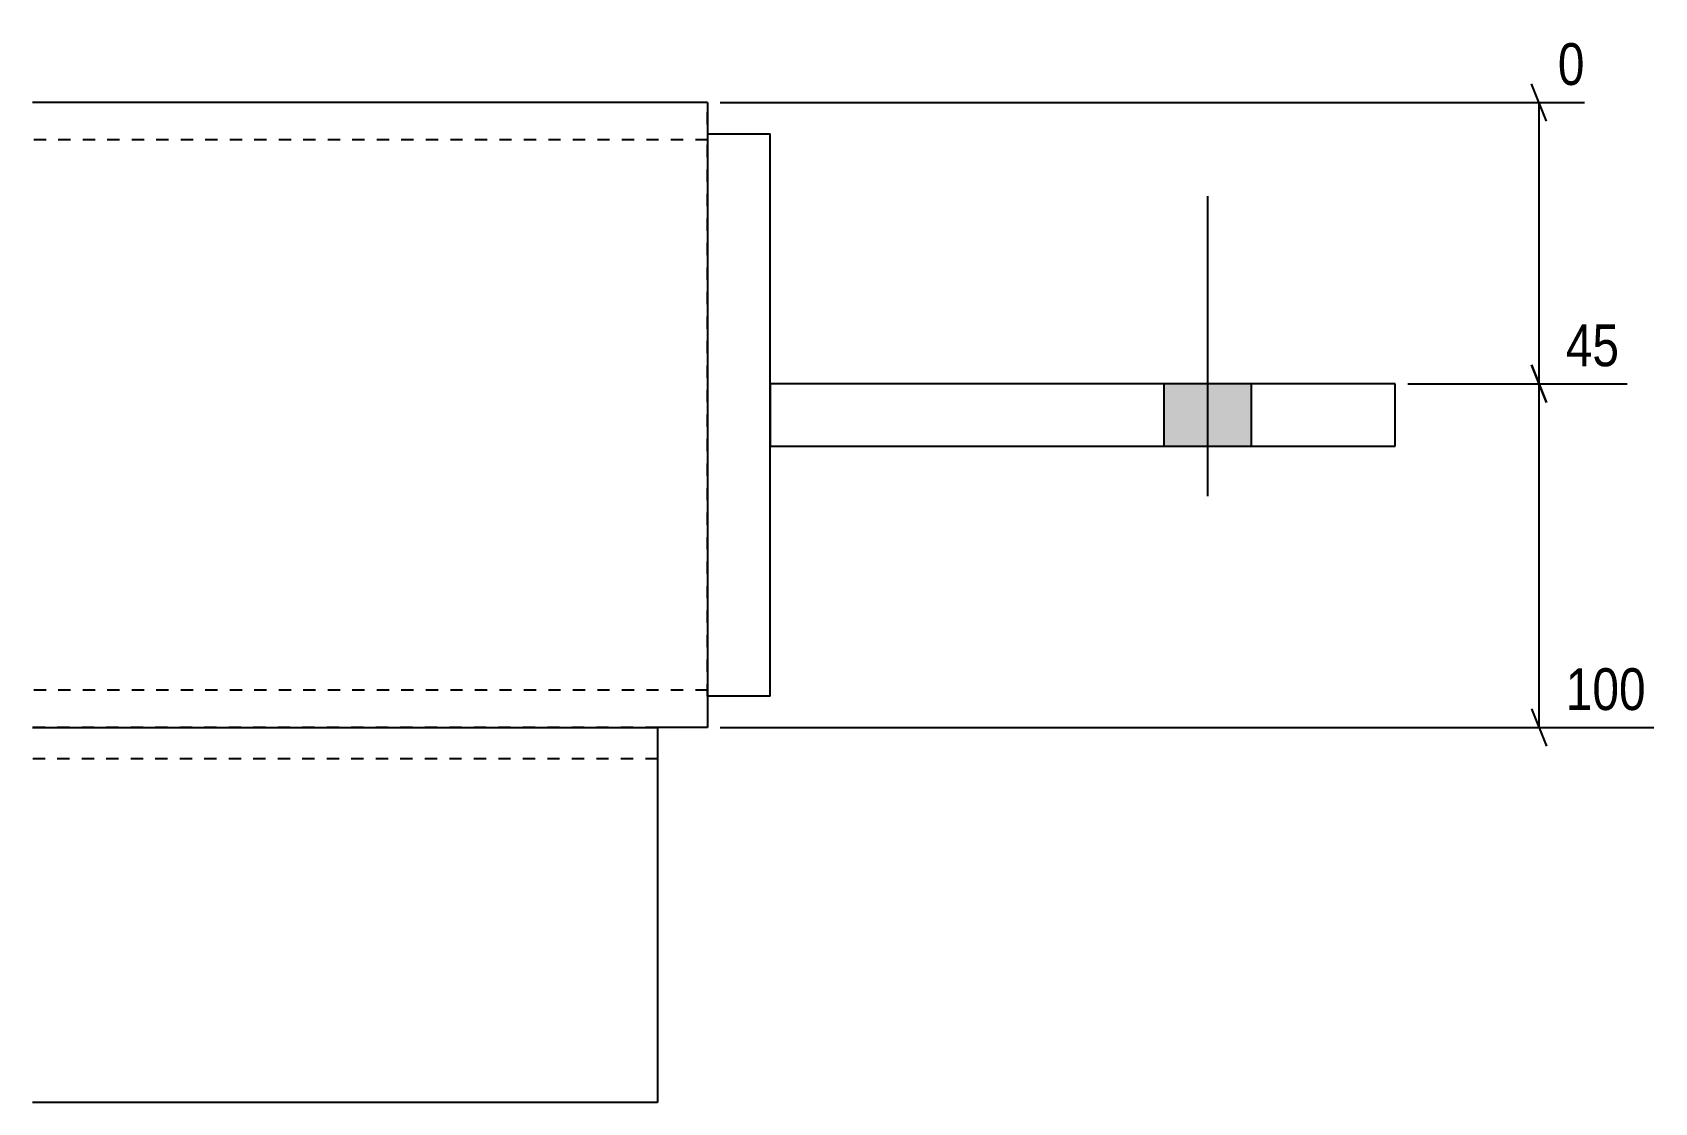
# Model space of a CAD drawing. Header units: millimetres. Extents: x 5 to 26277, y 5 to 1235.
# Drawn here: x 16654.3 to 16913.8, y 7.8 to 179 of the extents above; entities that cross this region are included whole.
import ezdxf

# ---------------------------------------------------------------- set-up
doc = ezdxf.new("R2010")
doc.units = ezdxf.units.MM
doc.linetypes.add('DXK_LINE_DOT2', pattern=[3.9198, 1.9599, -1.9599])
doc.layers.add('MÅLSÆTNING', color=7, linetype='Continuous')
doc.layers.add('STÅL', color=7, linetype='Continuous')
doc.styles.add('Arial Narrow', font='ARIALN.TTF', dxfattribs={"height": 0.2})

msp = doc.modelspace()

# ---------------------------------------------------------------- hatches: boundary and pattern name
at = {"layer": 'STÅL', "linetype": 'Continuous'}
msp.add_hatch(color=96, dxfattribs=at).paths.add_polyline_path([(16849.31, 122.8), (16835.31, 122.8), (16835.31, 112.8), (16849.31, 112.8)])
msp.add_hatch(color=96, dxfattribs=at).paths.add_polyline_path([(16849.31, 122.8), (16835.31, 122.8), (16835.31, 112.8), (16849.31, 112.8)])

# ---------------------------------------------------------------- linework, layer by layer
at = {"layer": 'MÅLSÆTNING', "color": 7, "linetype": 'Continuous'}
for p, q in [((16896.51, 164.8), (16894.11, 170.8)), ((16764.31, 167.8), (16902.57, 167.8)), ((16895.31, 122.8), (16895.31, 167.8)), ((16894.11, 125.8), (16896.51, 119.8)), ((16896.51, 119.8), (16894.11, 125.8)), ((16874.31, 122.8), (16909.39, 122.8)), ((16874.31, 122.8), (16909.39, 122.8)), ((16895.31, 67.8), (16895.31, 122.8)), ((16894.11, 70.8), (16896.51, 64.8)), ((16764.31, 67.8), (16913.65, 67.8))]:
    msp.add_line(p, q, dxfattribs=at)
at = {"layer": 'STÅL', "color": 2, "linetype": 'Continuous'}
for p, q in [((16762.31, 167.8), (16654.31, 167.8)), ((16762.31, 167.8), (16762.31, 166.89)), ((16762.31, 166.89), (16762.31, 155.8)), ((16762.31, 162.8), (16772.31, 162.8)), ((16772.31, 72.8), (16772.31, 162.8)), ((16762.31, 155.8), (16762.31, 79.8)), ((16772.31, 122.8), (16772.31, 112.8)), ((16872.31, 122.8), (16772.31, 122.8)), ((16872.31, 112.8), (16872.31, 122.8)), ((16772.31, 112.8), (16872.31, 112.8)), ((16762.31, 79.8), (16762.31, 67.8)), ((16772.31, 72.8), (16762.31, 72.8)), ((16654.31, 67.8), (16754.31, 67.8)), ((16754.31, 67.8), (16754.31, 7.8)), ((16762.31, 67.8), (16754.31, 67.8)), ((16754.31, 7.8), (16654.31, 7.8))]:
    msp.add_line(p, q, dxfattribs=at)
at = {"layer": 'STÅL', "color": 7, "linetype": 'DXK_LINE_DOT2'}
for p, q in [((16762.31, 164.29), (16762.31, 167.8)), ((16762.31, 161.8), (16654.31, 161.8)), ((16762.31, 72.8), (16762.31, 162.8)), ((16762.31, 73.8), (16654.31, 73.8)), ((16754.31, 67.8), (16654.31, 67.8)), ((16754.31, 62.8), (16654.31, 62.8))]:
    msp.add_line(p, q, dxfattribs=at)
at = {"layer": 'STÅL', "color": 96, "linetype": 'Continuous'}
for p, q in [((16842.31, 104.8), (16842.31, 152.8)), ((16842.31, 104.8), (16842.31, 152.8)), ((16835.31, 112.8), (16835.31, 122.8)), ((16835.31, 112.8), (16835.31, 122.8)), ((16849.31, 112.8), (16849.31, 122.8)), ((16849.31, 112.8), (16849.31, 122.8))]:
    msp.add_line(p, q, dxfattribs=at)

# ---------------------------------------------------------------- wipeouts: each hides what was drawn before it
at = {"color": 0, "linetype": 'Continuous'}
for points in [[(16909.51, 124.2), (16909.51, 134), (16898.18, 134), (16898.18, 124.2)], [(16913.78, 69.2), (16913.78, 79), (16898.18, 79), (16898.18, 69.2)]]:
    msp.add_wipeout(points, dxfattribs=at).dxf.layer = 'MÅLSÆTNING'

# ---------------------------------------------------------------- next in the draw order: texts
at = {"layer": 'MÅLSÆTNING', "color": 3, "linetype": 'Continuous', "style": 'Arial Narrow'}
for s, p in [('45', (16899.58, 125.6)), ('100', (16899.58, 70.6))]:
    msp.add_text(s, height=6.681, dxfattribs=at).set_placement(p)

# ---------------------------------------------------------------- next in the draw order: wipeouts: each hides what was drawn before it
at = {"color": 0, "linetype": 'Continuous'}
msp.add_wipeout([(16903.97, 169.2), (16903.97, 179), (16896.91, 179), (16896.91, 169.2)], dxfattribs=at).dxf.layer = 'MÅLSÆTNING'

# ---------------------------------------------------------------- next in the draw order: texts
at = {"layer": 'MÅLSÆTNING', "color": 3, "linetype": 'Continuous', "style": 'Arial Narrow'}
msp.add_text('0', height=6.68, dxfattribs=at).set_placement((16898.31, 170.6))

doc.saveas('drawing.dxf')
